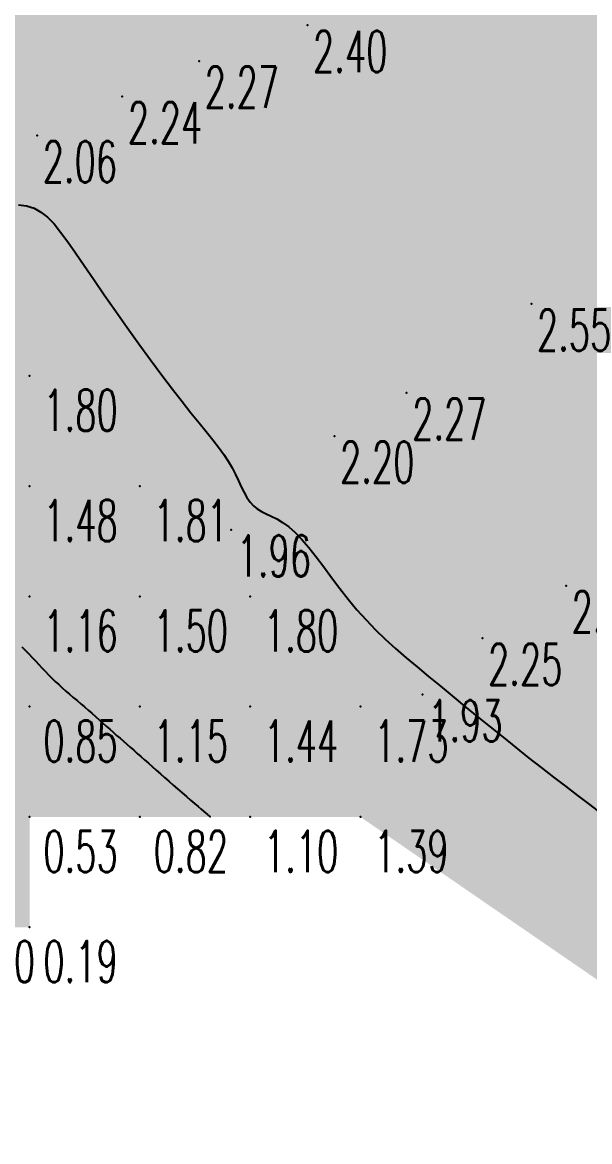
# Model space of a CAD drawing. Header units: millimetres. Extents: x 88261 to 90953, y 390274 to 392322.
# Drawn here: x 90679.6 to 90731, y 390427.8 to 390529.3 of the extents above; entities that cross this region are included whole.
import ezdxf
from ezdxf.enums import TextEntityAlignment as Align

# ---------------------------------------------------------------- set-up
doc = ezdxf.new("R2010")
doc.units = ezdxf.units.MM
doc.header["$LTSCALE"] = 25
doc.linetypes.add('DOT', pattern=[6.35, 0, -6.35])
for name, color, linetype in [('CN_01_00', 42, 'Continuous'), ('CN_03_00', 7, 'Continuous'), ('COTEAlt', 7, 'Continuous'), ('HSABLHUMIDE', 24, 'DOT'), ('TN_COLORIAGE', 7, 'Continuous'), ('TopoAlt', 7, 'Continuous'), ('TOPOJIS', 7, 'Continuous')]:
    doc.layers.add(name, color=color, linetype=linetype)
doc.styles.add('Romans 1.0', font='Romans.shx', dxfattribs={"width": 0.99, "height": 1})
doc.styles.add('Simplex 1.0', font='Simplex.shx', dxfattribs={"width": 0.99, "height": 2.5})
doc.styles.get("Standard").update_dxf_attribs({"font": 'times.ttf'})

# ---------------------------------------------------------------- blocks, each defined once
blk = doc.blocks.new('TCPOINT')
at = {"color": 0}
blk.add_point((0, 0), dxfattribs=at)
at = {"layer": 'TopoAlt', "style": 'Romans 1.0', "width": 0.99}
blk.add_attdef('ALT', text='', height=200, dxfattribs=at).set_placement((0.5, -0.5), align=Align.TOP_LEFT)
blk = doc.blocks.new('COTE')
at = {"color": 0}
blk.add_point((0, 0), dxfattribs=at)
at = {"layer": 'COTEAlt'}
blk.add_attdef('ALT', text='', height=3.75, dxfattribs=at).set_placement((1.25, -1.25), align=Align.TOP_LEFT)

msp = doc.modelspace()

# ---------------------------------------------------------------- hatches: boundary and pattern name
at = {"layer": 'HSABLHUMIDE', "ltscale": 2}
h = msp.add_hatch(dxfattribs=at)
h.set_pattern_fill('AR-SAND', color=41, scale=0.05, style=0)
h.set_pattern_definition([(37.5, (-0.35, -2.46), (-0.080001565, 2.447066187), [0, -1.9304, 0, -2.159, 0, -2.06375]), (7.5, (-0.35, -2.46), (2.247616416, 3.584125503), [0, -1.0414, 0, -1.7399, 0, -0.66675]), (327.5, (-1.912, -2.46), (3.954961851, 0.007185923), [0, -0.635, 0, -2.286, 0, -2.9845]), (317.5, (-1.912, -2.46), (3.817782262, 1.114646616), [0, -0.3175, 0, -1.4986, 0, -1.7145])])
h.paths.add_polyline_path([(90808.31, 390673.91), (90810.25, 390699.67), (90815.68, 390741.55), (90824.92, 390770.91), (90815.72, 390817.44), (90807.05, 390826.39), (90800.87, 390832.47), (90771.53, 390842.2), (90760.38, 390842.98), (90754.31, 390848.43), (90743.78, 390853.26), (90735.93, 390857.51), (90724.71, 390864.35), (90715.76, 390870.18), (90708.42, 390875.87), (90700.28, 390881.05), (90683.17, 390899.74), (90679.29, 390902.11), (90675.87, 390906.58), (90650.25, 390917.24), (90650.25, 390882.24), (90650.25, 390864.98), (90650.25, 390847.24), (90650.25, 390817.24), (90650.25, 390792.24), (90650.25, 390737.24), (90650.25, 390712.24), (90650.25, 390677.24), (90650.25, 390647.24), (90650.25, 390622.24), (90650.25, 390590.22), (90650.25, 390589.37), (90650.25, 390567.24), (90650.25, 390527.24), (90660.25, 390527.24), (90660.25, 390507.24), (90670.25, 390507.24), (90670.25, 390497.24), (90680.25, 390497.24), (90680.25, 390487.24), (90690.25, 390487.24), (90690.25, 390477.24), (90700.25, 390477.24), (90700.25, 390467.24), (90730.25, 390477.24), (90700.25, 390467.24), (90710.25, 390467.24), (90740.25, 390477.24), (90710.25, 390467.24), (90710.25, 390457.24), (90747.2, 390431.83), (90764.53, 390419.61), (90781.97, 390396.2), (90798.13, 390389.26), (90804.01, 390373.08), (90822.04, 390361.39), (90841.42, 390350.17), (90852.83, 390318.92), (90866.45, 390300.49), (90904.86, 390280.83), (90909.95, 390275.28), (90952.15, 390275.28), (90952.14, 390296.43), (90920.97, 390330.09), (90897.78, 390348.26), (90877.47, 390366.76), (90855.32, 390383.66), (90846.62, 390409.42), (90826.78, 390428.11), (90814.41, 390447.82), (90801.65, 390460.75), (90789.25, 390478.56), (90783.93, 390495.68), (90782.44, 390506.04), (90782.12, 390521.9), (90785.04, 390543.82), (90786.82, 390559.34), (90790.57, 390575.41), (90794.12, 390593.84), (90801.54, 390613.19), (90802.7, 390633.39)])

# ---------------------------------------------------------------- linework, layer by layer
at = {"layer": 'CN_01_00', "elevation": 2, "flags": 128}
msp.add_lwpolyline([(90679.25, 390512.74), (90679.99, 390512.65), (90680.67, 390512.44), (90681.29, 390512.09), (90681.88, 390511.62), (90682.47, 390511.02), (90683.07, 390510.28), (90683.71, 390509.41), (90684.41, 390508.4), (90685.19, 390507.25), (90686.07, 390505.97), (90687.03, 390504.58), (90688.05, 390503.13), (90689.1, 390501.64), (90690.17, 390500.15), (90691.22, 390498.69), (90692.24, 390497.31), (90693.2, 390496.04), (90694.09, 390494.91), (90694.89, 390493.89), (90695.62, 390492.99), (90696.28, 390492.18), (90696.87, 390491.44), (90697.39, 390490.76), (90697.86, 390490.12), (90698.26, 390489.5), (90698.61, 390488.89), (90698.92, 390488.3), (90699.19, 390487.72), (90699.45, 390487.18), (90699.7, 390486.67), (90699.96, 390486.21), (90700.24, 390485.8), (90700.55, 390485.46), (90700.89, 390485.18), (90701.28, 390484.95), (90701.71, 390484.74), (90702.17, 390484.52), (90702.67, 390484.27), (90703.19, 390483.95), (90703.75, 390483.56), (90704.33, 390483.05), (90704.94, 390482.41), (90705.57, 390481.66), (90706.23, 390480.82), (90706.92, 390479.91), (90707.63, 390478.95), (90708.37, 390477.97), (90709.14, 390476.99), (90709.94, 390476.03), (90710.76, 390475.11), (90711.62, 390474.22), (90712.51, 390473.36), (90713.44, 390472.52), (90714.39, 390471.68), (90715.39, 390470.84), (90716.41, 390469.99), (90717.48, 390469.12), (90718.57, 390468.22), (90719.7, 390467.29), (90720.85, 390466.35), (90722.01, 390465.41), (90723.18, 390464.46), (90724.35, 390463.53), (90725.5, 390462.61), (90726.64, 390461.71), (90727.76, 390460.85), (90728.85, 390460.02), (90729.93, 390459.19), (90731.01, 390458.37), (90732.09, 390457.54)], dxfattribs=at)
at = {"layer": 'CN_03_00', "elevation": 1, "flags": 128}
msp.add_lwpolyline([(90679.55, 390472.66), (90679.87, 390472.34), (90680.18, 390472.03), (90680.48, 390471.71), (90680.78, 390471.39), (90681.08, 390471.07), (90681.37, 390470.76), (90681.67, 390470.45), (90681.97, 390470.14), (90682.27, 390469.83), (90682.58, 390469.53), (90682.9, 390469.24), (90683.22, 390468.94), (90683.55, 390468.65), (90683.88, 390468.36), (90684.22, 390468.08), (90684.56, 390467.79), (90684.9, 390467.51), (90685.23, 390467.22), (90685.57, 390466.93), (90685.9, 390466.64), (90686.23, 390466.35), (90686.56, 390466.06), (90686.88, 390465.77), (90687.21, 390465.48), (90687.52, 390465.2), (90687.84, 390464.92), (90688.15, 390464.64), (90688.46, 390464.37), (90688.76, 390464.1), (90689.07, 390463.83), (90689.38, 390463.56), (90689.7, 390463.28), (90690.02, 390463), (90690.34, 390462.71), (90690.68, 390462.41), (90691.03, 390462.11), (90691.38, 390461.8), (90691.74, 390461.47), (90692.11, 390461.15), (90692.49, 390460.81), (90692.88, 390460.47), (90693.28, 390460.13), (90693.68, 390459.78), (90694.08, 390459.43), (90694.47, 390459.09), (90694.85, 390458.77), (90695.2, 390458.46), (90695.53, 390458.18), (90695.81, 390457.94), (90696.05, 390457.73), (90696.24, 390457.57), (90696.39, 390457.45), (90696.49, 390457.36), (90696.56, 390457.3), (90696.6, 390457.27), (90696.62, 390457.25), (90696.63, 390457.24), (90696.63, 390457.24)], dxfattribs=at)
at = {"layer": 'TN_COLORIAGE', "color": 71}
for points in [[(90680.25, 390487.24, 1.15), (90680.25, 390497.24, 1.15), (90670.25, 390487.24, 1.15)], [(90680.25, 390497.24, 1.15), (90670.25, 390497.24, 1.15), (90670.25, 390487.24, 1.15)], [(90670.25, 390482.66, 1.48), (90672.91, 390479.9, 1.48), (90670.25, 390487.24, 1.48), (90680.25, 390487.24, 1.48)], [(90675.48, 390477.24, 1.48), (90672.91, 390479.9, 1.48), (90680.25, 390477.24, 1.48), (90680.25, 390487.24, 1.48)], [(90690.25, 390477.24, 1.16), (90690.25, 390487.24, 1.16), (90680.25, 390477.24, 1.16)], [(90690.25, 390487.24, 1.16), (90680.25, 390487.24, 1.16), (90680.25, 390477.24, 1.16)], [(90675.48, 390477.24, 1.16), (90677.58, 390474.57, 1.16), (90680.25, 390477.24, 1.16)], [(90680.25, 390472.02, 1.16), (90677.58, 390474.57, 1.16), (90680.25, 390477.24, 1.16)], [(90680.25, 390472.02, 1.5), (90682.49, 390469.48, 1.5), (90680.25, 390477.24, 1.5), (90690.25, 390477.24, 1.5)], [(90685.26, 390467.24, 1.5), (90682.49, 390469.48, 1.5), (90690.25, 390467.24, 1.5), (90690.25, 390477.24, 1.5)], [(90700.25, 390477.24, 1.15), (90690.25, 390477.24, 1.15), (90690.25, 390467.24, 1.15)], [(90700.25, 390467.24, 1.15), (90700.25, 390477.24, 1.15), (90690.25, 390467.24, 1.15)], [(90685.26, 390467.24, 1.15), (90687.88, 390464.87, 1.15), (90690.25, 390467.24, 1.15)], [(90690.25, 390462.8, 1.15), (90687.88, 390464.87, 1.15), (90690.25, 390467.24, 1.15)], [(90690.25, 390462.8, 1.44), (90693.19, 390460.18, 1.44), (90690.25, 390467.24, 1.44), (90700.25, 390467.24, 1.44)], [(90696.63, 390457.24, 1.44), (90693.19, 390460.18, 1.44), (90700.25, 390457.24, 1.44), (90700.25, 390467.24, 1.44)], [(90710.25, 390457.24, 1.1), (90710.25, 390467.24, 1.1), (90700.25, 390457.24, 1.1)], [(90700.25, 390467.24, 1.73), (90700.25, 390457.24, 1.73), (90710.25, 390467.24, 1.73)]]:
    msp.add_solid(points, dxfattribs=at)
at = {"layer": 'TN_COLORIAGE', "color": 81}
for points in [[(90670.25, 390467.24, 1), (90677.58, 390474.57, 1), (90680.25, 390467.24, 1), (90680.25, 390472.02, 1)], [(90682.49, 390469.48, 0.85), (90680.25, 390472.02, 0.85), (90680.25, 390467.24, 0.85)], [(90682.49, 390469.48, 0.85), (90685.26, 390467.24, 0.85), (90680.25, 390467.24, 0.85)], [(90670.25, 390467.24, 0.85), (90670.25, 390457.24, 0.85), (90680.25, 390467.24, 0.85)], [(90670.25, 390457.24, 0.85), (90680.25, 390457.24, 0.85), (90680.25, 390467.24, 0.85)], [(90680.25, 390457.24, 1), (90687.88, 390464.87, 1), (90680.25, 390467.24, 1), (90685.26, 390467.24, 1)], [(90680.25, 390457.24, 1), (90687.88, 390464.87, 1), (90690.25, 390457.24, 1), (90690.25, 390462.8, 1)], [(90693.19, 390460.18, 0.82), (90690.25, 390462.8, 0.82), (90690.25, 390457.24, 0.82)], [(90693.19, 390460.18, 0.82), (90696.63, 390457.24, 0.82), (90690.25, 390457.24, 0.82)], [(90670.25, 390450.48, 0.53), (90671.8, 390448.79, 0.53), (90670.25, 390457.24, 0.53), (90680.25, 390457.24, 0.53)], [(90673.66, 390447.24, 0.53), (90671.8, 390448.79, 0.53), (90680.25, 390447.24, 0.53), (90680.25, 390457.24, 0.53)]]:
    msp.add_solid(points, dxfattribs=at)

# ---------------------------------------------------------------- block references
at = {"layer": 'COTEAlt'}
ref = msp.add_blockref('COTE', (90680.25, 390497.24), dxfattribs=at)
ref.add_attrib('ALT', '1.80', dxfattribs={"height": 3.75, "style": 'Simplex 1.0', "width": 0.6}).set_placement((90681.5, 390495.99), align=Align.TOP_LEFT)
ref = msp.add_blockref('COTE', (90680.25, 390487.24), dxfattribs=at)
ref.add_attrib('ALT', '1.48', dxfattribs={"height": 3.75, "style": 'Simplex 1.0', "width": 0.6}).set_placement((90681.5, 390485.99), align=Align.TOP_LEFT)
ref = msp.add_blockref('COTE', (90690.25, 390487.24), dxfattribs=at)
ref.add_attrib('ALT', '1.81', dxfattribs={"height": 3.75, "style": 'Simplex 1.0', "width": 0.6}).set_placement((90691.5, 390485.99), align=Align.TOP_LEFT)
ref = msp.add_blockref('COTE', (90680.25, 390477.24), dxfattribs=at)
ref.add_attrib('ALT', '1.16', dxfattribs={"height": 3.75, "style": 'Simplex 1.0', "width": 0.6}).set_placement((90681.5, 390475.99), align=Align.TOP_LEFT)
ref = msp.add_blockref('COTE', (90690.25, 390477.24), dxfattribs=at)
ref.add_attrib('ALT', '1.50', dxfattribs={"height": 3.75, "style": 'Simplex 1.0', "width": 0.6}).set_placement((90691.5, 390475.99), align=Align.TOP_LEFT)
ref = msp.add_blockref('COTE', (90700.25, 390477.24), dxfattribs=at)
ref.add_attrib('ALT', '1.80', dxfattribs={"height": 3.75, "style": 'Simplex 1.0', "width": 0.6}).set_placement((90701.5, 390475.99), align=Align.TOP_LEFT)
ref = msp.add_blockref('COTE', (90680.25, 390467.24), dxfattribs=at)
ref.add_attrib('ALT', '0.85', dxfattribs={"height": 3.75, "style": 'Simplex 1.0', "width": 0.6}).set_placement((90681.5, 390465.99), align=Align.TOP_LEFT)
ref = msp.add_blockref('COTE', (90690.25, 390467.24), dxfattribs=at)
ref.add_attrib('ALT', '1.15', dxfattribs={"height": 3.75, "style": 'Simplex 1.0', "width": 0.6}).set_placement((90691.5, 390465.99), align=Align.TOP_LEFT)
ref = msp.add_blockref('COTE', (90700.25, 390467.24), dxfattribs=at)
ref.add_attrib('ALT', '1.44', dxfattribs={"height": 3.75, "style": 'Simplex 1.0', "width": 0.6}).set_placement((90701.5, 390465.99), align=Align.TOP_LEFT)
ref = msp.add_blockref('COTE', (90710.25, 390467.24), dxfattribs=at)
ref.add_attrib('ALT', '1.73', dxfattribs={"height": 3.75, "style": 'Simplex 1.0', "width": 0.6}).set_placement((90711.5, 390465.99), align=Align.TOP_LEFT)
ref = msp.add_blockref('COTE', (90680.25, 390457.24), dxfattribs=at)
ref.add_attrib('ALT', '0.53', dxfattribs={"height": 3.75, "style": 'Simplex 1.0', "width": 0.6}).set_placement((90681.5, 390455.99), align=Align.TOP_LEFT)
ref = msp.add_blockref('COTE', (90690.25, 390457.24), dxfattribs=at)
ref.add_attrib('ALT', '0.82', dxfattribs={"height": 3.75, "style": 'Simplex 1.0', "width": 0.6}).set_placement((90691.5, 390455.99), align=Align.TOP_LEFT)
ref = msp.add_blockref('COTE', (90700.25, 390457.24), dxfattribs=at)
ref.add_attrib('ALT', '1.10', dxfattribs={"height": 3.75, "style": 'Simplex 1.0', "width": 0.6}).set_placement((90701.5, 390455.99), align=Align.TOP_LEFT)
ref = msp.add_blockref('COTE', (90710.25, 390457.24), dxfattribs=at)
ref.add_attrib('ALT', '1.39', dxfattribs={"height": 3.75, "style": 'Simplex 1.0', "width": 0.6}).set_placement((90711.5, 390455.99), align=Align.TOP_LEFT)
ref = msp.add_blockref('COTE', (90670.25, 390447.24), dxfattribs=at)
ref.add_attrib('ALT', '-0.10', dxfattribs={"height": 3.75, "style": 'Simplex 1.0', "width": 0.6}).set_placement((90671.5, 390445.99), align=Align.TOP_LEFT)
ref = msp.add_blockref('COTE', (90680.25, 390447.24), dxfattribs=at)
ref.add_attrib('ALT', '0.19', dxfattribs={"height": 3.75, "style": 'Simplex 1.0', "width": 0.6}).set_placement((90681.5, 390445.99), align=Align.TOP_LEFT)
at = {"layer": 'TOPOJIS'}
ref = msp.add_blockref('TCPOINT', (90705.45, 390529.03, 2.4), dxfattribs=at)
ref.add_attrib('ALT', '2.40', dxfattribs={"layer": 'TopoAlt', "height": 3.75, "style": 'Romans 1.0', "width": 0.6}).set_placement((90705.95, 390528.53, 2.4), align=Align.TOP_LEFT)
ref = msp.add_blockref('TCPOINT', (90695.63, 390525.79, 2.27), dxfattribs=at)
ref.add_attrib('ALT', '2.27', dxfattribs={"layer": 'TopoAlt', "height": 3.75, "style": 'Romans 1.0', "width": 0.6}).set_placement((90696.13, 390525.29, 2.27), align=Align.TOP_LEFT)
ref = msp.add_blockref('TCPOINT', (90688.66, 390522.57, 2.24), dxfattribs=at)
ref.add_attrib('ALT', '2.24', dxfattribs={"layer": 'TopoAlt', "height": 3.75, "style": 'Romans 1.0', "width": 0.6}).set_placement((90689.16, 390522.07, 2.24), align=Align.TOP_LEFT)
ref = msp.add_blockref('TCPOINT', (90680.94, 390519.03, 2.06), dxfattribs=at)
ref.add_attrib('ALT', '2.06', dxfattribs={"layer": 'TopoAlt', "height": 3.75, "style": 'Romans 1.0', "width": 0.6}).set_placement((90681.44, 390518.53, 2.06), align=Align.TOP_LEFT)
ref = msp.add_blockref('TCPOINT', (90725.75, 390503.77, 2.55), dxfattribs=at)
ref.add_attrib('ALT', '2.55', dxfattribs={"layer": 'TopoAlt', "height": 3.75, "style": 'Romans 1.0', "width": 0.6}).set_placement((90726.25, 390503.27, 2.55), align=Align.TOP_LEFT)
ref = msp.add_blockref('TCPOINT', (90714.44, 390495.7, 2.27), dxfattribs=at)
ref.add_attrib('ALT', '2.27', dxfattribs={"layer": 'TopoAlt', "height": 3.75, "style": 'Romans 1.0', "width": 0.6}).set_placement((90714.94, 390495.2, 2.27), align=Align.TOP_LEFT)
ref = msp.add_blockref('TCPOINT', (90707.9, 390491.78, 2.2), dxfattribs=at)
ref.add_attrib('ALT', '2.20', dxfattribs={"layer": 'TopoAlt', "height": 3.75, "style": 'Romans 1.0', "width": 0.6}).set_placement((90708.4, 390491.28, 2.2), align=Align.TOP_LEFT)
ref = msp.add_blockref('TCPOINT', (90698.53, 390483.28, 1.96), dxfattribs=at)
ref.add_attrib('ALT', '1.96', dxfattribs={"layer": 'TopoAlt', "height": 3.75, "style": 'Romans 1.0', "width": 0.6}).set_placement((90699.03, 390482.78, 1.96), align=Align.TOP_LEFT)
ref = msp.add_blockref('TCPOINT', (90728.9, 390478.21, 2.33), dxfattribs=at)
ref.add_attrib('ALT', '2.33', dxfattribs={"layer": 'TopoAlt', "height": 3.75, "style": 'Romans 1.0', "width": 0.6}).set_placement((90729.4, 390477.71, 2.33), align=Align.TOP_LEFT)
ref = msp.add_blockref('TCPOINT', (90721.32, 390473.44, 2.25), dxfattribs=at)
ref.add_attrib('ALT', '2.25', dxfattribs={"layer": 'TopoAlt', "height": 3.75, "style": 'Romans 1.0', "width": 0.6}).set_placement((90721.82, 390472.94, 2.25), align=Align.TOP_LEFT)
ref = msp.add_blockref('TCPOINT', (90715.89, 390468.34, 1.93), dxfattribs=at)
ref.add_attrib('ALT', '1.93', dxfattribs={"layer": 'TopoAlt', "height": 3.75, "style": 'Romans 1.0', "width": 0.6}).set_placement((90716.39, 390467.84, 1.93), align=Align.TOP_LEFT)

doc.saveas('drawing.dxf')
